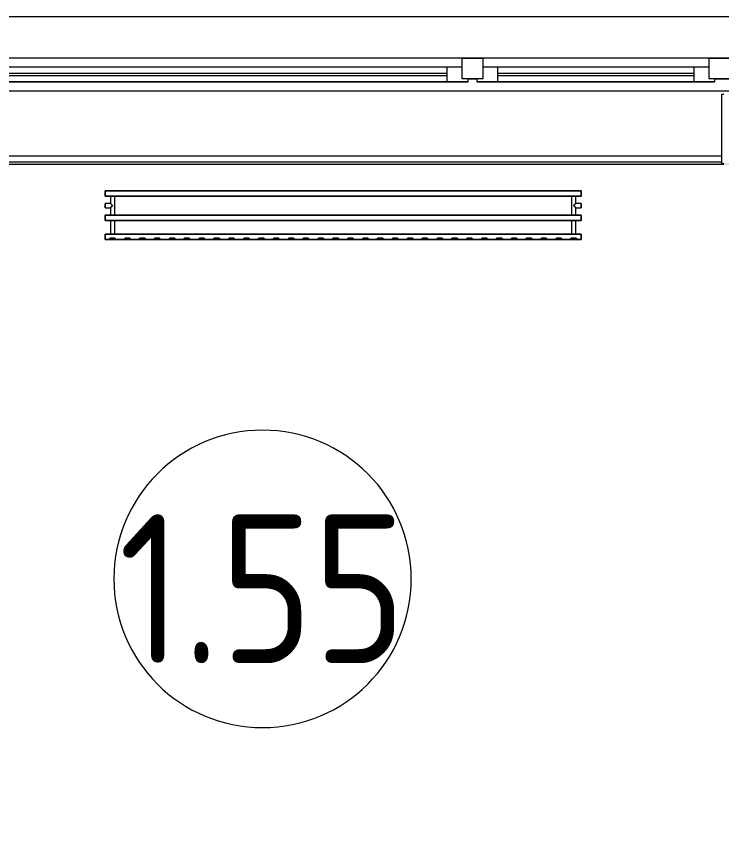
# Model space of a CAD drawing. Header units: millimetres. Extents: x -1178 to 415037, y -3506 to 42334.
# Drawn here: x 77952 to 80322, y 24580 to 27350 of the extents above; entities that cross this region are included whole.
import ezdxf

# ---------------------------------------------------------------- set-up
doc = ezdxf.new("R2010")
doc.units = ezdxf.units.MM
for name, color, linetype, lineweight in [('A-AREA-IDEN', 7, 'Continuous', 9), ('A-GLAZ', 7, 'Continuous', 9), ('A-GLAZ-1', 7, 'Continuous', 5), ('A-WALL', 7, 'Continuous', 5), ('I-WALL', 7, 'Continuous', 5)]:
    doc.layers.add(name, color=color, linetype=linetype, lineweight=lineweight)
doc.layers.add('A-AREA-PATT-1', color=7, linetype='Continuous', lineweight=5, true_color=0xa5bae0, transparency=1)
for name, color, linetype, lineweight, true_color in [('A-WALL-1', 9, 'Continuous', 5, 0x808080), ('A-WALL-FNSH-1', 9, 'Continuous', 5, 0x808080), ('M-EQPM-1', 7, 'Continuous', 9, 0xb2b2b2)]:
    doc.layers.add(name, color=color, linetype=linetype, lineweight=lineweight, true_color=true_color)
doc.styles.add('GOST Common', font='GOST Common.ttf', dxfattribs={"width": 0.9, "height": 500})

# ---------------------------------------------------------------- blocks, each defined once
blk = doc.blocks.new('120_Окно_СКБ_2Ст - 120_Окно_СКБ_2Ст 3100х2500 _мал_створка слева_ 2-19089248-Объем проектирования 1 этажа')
at = {"layer": 'A-GLAZ'}
for p, q in [((-1550, -75), (-1550, -5)), ((-1550, -5), (-1480, -5)), ((-1480, -5), (-1480, -75)), ((650, -75), (650, -5)), ((650, -5), (720, -5)), ((720, -5), (720, -75)), ((1480, -75), (1480, -5)), ((1480, -5), (1550, -5)), ((1550, -5), (1550, -75)), ((650, -35), (-1480, -35)), ((-1480, -35), (-1480, -75)), ((-1430, -85), (-1430, -35)), ((600, -85), (600, -35)), ((650, -75), (650, -35)), ((1480, -35), (720, -35)), ((720, -35), (720, -75)), ((770, -85), (770, -35)), ((1430, -85), (1430, -35)), ((1480, -75), (1480, -35)), ((-1480, -75), (-1550, -75)), ((-1480, -75), (-1500, -75)), ((-1500, -75), (-1500, -85)), ((720, -75), (650, -75)), ((670, -75), (650, -75)), ((670, -85), (670, -75)), ((720, -75), (700, -75)), ((700, -75), (700, -85)), ((1550, -75), (1480, -75)), ((1500, -75), (1480, -75)), ((1500, -85), (1500, -75)), ((-1500, -85), (670, -85)), ((670, -85), (-1500, -85)), ((700, -85), (1500, -85)), ((1500, -85), (700, -85))]:
    blk.add_line(p, q, dxfattribs=at)
at = {"layer": 'A-GLAZ-1'}
for p, q in [((1550, -5), (-1550, -5)), ((-1430, -55), (600, -55)), ((770, -55), (1430, -55)), ((-1550, -75), (-1500, -75)), ((600, -65), (-1430, -65)), ((670, -75), (700, -75)), ((1430, -65), (770, -65)), ((1500, -75), (1550, -75))]:
    blk.add_line(p, q, dxfattribs=at)
blk = doc.blocks.new('radiator_prado_classic_z_tip_30_po exemplyaru - Classic Z Тип 30-500-V245-Объем проектирования 1 этажа')
at = {"layer": 'M-EQPM-1'}
for p, q in [((0, 228), (0, 210)), ((1600, 228), (0, 228)), ((0, 210), (0, 228)), ((0, 228), (12.5, 228)), ((12.5, 228), (37.5, 228)), ((37.5, 228), (12.5, 228)), ((12.5, 228), (37.5, 228)), ((12.5, 228), (17.5, 223)), ((12.5, 228), (17.5, 223)), ((32.5, 223), (17.5, 223)), ((17.5, 223), (32.5, 223)), ((32.5, 223), (37.5, 228)), ((37.5, 228), (32.5, 223)), ((37.5, 228), (62.5, 228)), ((62.5, 228), (87.5, 228)), ((87.5, 228), (62.5, 228)), ((62.5, 228), (87.5, 228)), ((62.5, 228), (67.5, 223)), ((62.5, 228), (67.5, 223)), ((82.5, 223), (67.5, 223)), ((67.5, 223), (82.5, 223)), ((82.5, 223), (87.5, 228)), ((87.5, 228), (82.5, 223)), ((87.5, 228), (112.5, 228)), ((112.5, 228), (137.5, 228)), ((137.5, 228), (112.5, 228)), ((112.5, 228), (137.5, 228)), ((112.5, 228), (117.5, 223)), ((112.5, 228), (117.5, 223)), ((132.5, 223), (117.5, 223)), ((117.5, 223), (132.5, 223)), ((132.5, 223), (137.5, 228)), ((137.5, 228), (132.5, 223)), ((137.5, 228), (162.5, 228)), ((162.5, 228), (187.5, 228)), ((187.5, 228), (162.5, 228)), ((162.5, 228), (187.5, 228)), ((162.5, 228), (167.5, 223)), ((162.5, 228), (167.5, 223)), ((182.5, 223), (167.5, 223)), ((167.5, 223), (182.5, 223)), ((182.5, 223), (187.5, 228)), ((187.5, 228), (182.5, 223)), ((187.5, 228), (212.5, 228)), ((212.5, 228), (237.5, 228)), ((237.5, 228), (212.5, 228)), ((212.5, 228), (237.5, 228)), ((212.5, 228), (217.5, 223)), ((212.5, 228), (217.5, 223)), ((232.5, 223), (217.5, 223)), ((217.5, 223), (232.5, 223)), ((232.5, 223), (237.5, 228)), ((237.5, 228), (232.5, 223)), ((237.5, 228), (262.5, 228)), ((262.5, 228), (287.5, 228)), ((287.5, 228), (262.5, 228)), ((262.5, 228), (287.5, 228)), ((262.5, 228), (267.5, 223)), ((262.5, 228), (267.5, 223)), ((282.5, 223), (267.5, 223)), ((267.5, 223), (282.5, 223)), ((282.5, 223), (287.5, 228)), ((287.5, 228), (282.5, 223)), ((287.5, 228), (312.5, 228)), ((312.5, 228), (337.5, 228)), ((337.5, 228), (312.5, 228)), ((312.5, 228), (337.5, 228)), ((312.5, 228), (317.5, 223)), ((312.5, 228), (317.5, 223)), ((332.5, 223), (317.5, 223)), ((317.5, 223), (332.5, 223)), ((332.5, 223), (337.5, 228)), ((337.5, 228), (332.5, 223)), ((337.5, 228), (362.5, 228)), ((362.5, 228), (387.5, 228)), ((387.5, 228), (362.5, 228)), ((362.5, 228), (387.5, 228)), ((362.5, 228), (367.5, 223)), ((362.5, 228), (367.5, 223)), ((382.5, 223), (367.5, 223)), ((367.5, 223), (382.5, 223)), ((382.5, 223), (387.5, 228)), ((387.5, 228), (382.5, 223)), ((387.5, 228), (412.5, 228)), ((412.5, 228), (437.5, 228)), ((437.5, 228), (412.5, 228)), ((412.5, 228), (437.5, 228)), ((412.5, 228), (417.5, 223)), ((412.5, 228), (417.5, 223)), ((432.5, 223), (417.5, 223)), ((417.5, 223), (432.5, 223)), ((432.5, 223), (437.5, 228)), ((437.5, 228), (432.5, 223)), ((437.5, 228), (462.5, 228)), ((462.5, 228), (487.5, 228)), ((487.5, 228), (462.5, 228)), ((462.5, 228), (487.5, 228)), ((462.5, 228), (467.5, 223)), ((462.5, 228), (467.5, 223)), ((482.5, 223), (467.5, 223)), ((467.5, 223), (482.5, 223)), ((482.5, 223), (487.5, 228)), ((487.5, 228), (482.5, 223)), ((487.5, 228), (512.5, 228)), ((512.5, 228), (537.5, 228)), ((537.5, 228), (512.5, 228)), ((512.5, 228), (537.5, 228)), ((512.5, 228), (517.5, 223)), ((512.5, 228), (517.5, 223)), ((532.5, 223), (517.5, 223)), ((517.5, 223), (532.5, 223)), ((532.5, 223), (537.5, 228)), ((537.5, 228), (532.5, 223)), ((537.5, 228), (562.5, 228)), ((562.5, 228), (587.5, 228)), ((587.5, 228), (562.5, 228)), ((562.5, 228), (587.5, 228)), ((562.5, 228), (567.5, 223)), ((562.5, 228), (567.5, 223)), ((582.5, 223), (567.5, 223)), ((567.5, 223), (582.5, 223)), ((582.5, 223), (587.5, 228)), ((587.5, 228), (582.5, 223)), ((587.5, 228), (612.5, 228)), ((612.5, 228), (637.5, 228)), ((637.5, 228), (612.5, 228)), ((612.5, 228), (637.5, 228)), ((612.5, 228), (617.5, 223)), ((612.5, 228), (617.5, 223)), ((632.5, 223), (617.5, 223)), ((617.5, 223), (632.5, 223)), ((632.5, 223), (637.5, 228)), ((637.5, 228), (632.5, 223)), ((637.5, 228), (662.5, 228)), ((662.5, 228), (687.5, 228)), ((687.5, 228), (662.5, 228)), ((662.5, 228), (687.5, 228)), ((662.5, 228), (667.5, 223)), ((662.5, 228), (667.5, 223)), ((682.5, 223), (667.5, 223)), ((667.5, 223), (682.5, 223)), ((682.5, 223), (687.5, 228)), ((687.5, 228), (682.5, 223)), ((687.5, 228), (712.5, 228)), ((712.5, 228), (737.5, 228)), ((737.5, 228), (712.5, 228)), ((712.5, 228), (737.5, 228)), ((712.5, 228), (717.5, 223)), ((712.5, 228), (717.5, 223)), ((732.5, 223), (717.5, 223)), ((717.5, 223), (732.5, 223)), ((732.5, 223), (737.5, 228)), ((737.5, 228), (732.5, 223)), ((737.5, 228), (762.5, 228)), ((762.5, 228), (787.5, 228)), ((787.5, 228), (762.5, 228)), ((762.5, 228), (787.5, 228)), ((762.5, 228), (767.5, 223)), ((762.5, 228), (767.5, 223)), ((782.5, 223), (767.5, 223)), ((767.5, 223), (782.5, 223)), ((782.5, 223), (787.5, 228)), ((787.5, 228), (782.5, 223)), ((787.5, 228), (812.5, 228)), ((812.5, 228), (837.5, 228)), ((837.5, 228), (812.5, 228)), ((812.5, 228), (837.5, 228)), ((812.5, 228), (817.5, 223)), ((812.5, 228), (817.5, 223)), ((832.5, 223), (817.5, 223)), ((817.5, 223), (832.5, 223)), ((832.5, 223), (837.5, 228)), ((837.5, 228), (832.5, 223)), ((837.5, 228), (862.5, 228)), ((862.5, 228), (887.5, 228)), ((887.5, 228), (862.5, 228)), ((862.5, 228), (887.5, 228)), ((862.5, 228), (867.5, 223)), ((862.5, 228), (867.5, 223)), ((882.5, 223), (867.5, 223)), ((867.5, 223), (882.5, 223)), ((882.5, 223), (887.5, 228)), ((887.5, 228), (882.5, 223)), ((887.5, 228), (912.5, 228)), ((912.5, 228), (937.5, 228)), ((937.5, 228), (912.5, 228)), ((912.5, 228), (937.5, 228)), ((912.5, 228), (917.5, 223)), ((912.5, 228), (917.5, 223)), ((932.5, 223), (917.5, 223)), ((917.5, 223), (932.5, 223)), ((932.5, 223), (937.5, 228)), ((937.5, 228), (932.5, 223)), ((937.5, 228), (962.5, 228)), ((962.5, 228), (987.5, 228)), ((987.5, 228), (962.5, 228)), ((962.5, 228), (987.5, 228)), ((962.5, 228), (967.5, 223)), ((962.5, 228), (967.5, 223)), ((982.5, 223), (967.5, 223)), ((967.5, 223), (982.5, 223)), ((982.5, 223), (987.5, 228)), ((987.5, 228), (982.5, 223)), ((987.5, 228), (1012.5, 228)), ((1012.5, 228), (1037.5, 228)), ((1037.5, 228), (1012.5, 228)), ((1012.5, 228), (1037.5, 228)), ((1012.5, 228), (1017.5, 223)), ((1012.5, 228), (1017.5, 223)), ((1032.5, 223), (1017.5, 223)), ((1017.5, 223), (1032.5, 223)), ((1032.5, 223), (1037.5, 228)), ((1037.5, 228), (1032.5, 223)), ((1037.5, 228), (1062.5, 228)), ((1062.5, 228), (1087.5, 228)), ((1087.5, 228), (1062.5, 228)), ((1062.5, 228), (1087.5, 228)), ((1062.5, 228), (1067.5, 223)), ((1062.5, 228), (1067.5, 223)), ((1082.5, 223), (1067.5, 223)), ((1067.5, 223), (1082.5, 223)), ((1082.5, 223), (1087.5, 228)), ((1087.5, 228), (1082.5, 223)), ((1087.5, 228), (1112.5, 228)), ((1112.5, 228), (1137.5, 228)), ((1137.5, 228), (1112.5, 228)), ((1112.5, 228), (1137.5, 228)), ((1112.5, 228), (1117.5, 223)), ((1112.5, 228), (1117.5, 223)), ((1132.5, 223), (1117.5, 223)), ((1117.5, 223), (1132.5, 223)), ((1132.5, 223), (1137.5, 228)), ((1137.5, 228), (1132.5, 223)), ((1137.5, 228), (1162.5, 228)), ((1162.5, 228), (1187.5, 228)), ((1187.5, 228), (1162.5, 228)), ((1162.5, 228), (1187.5, 228)), ((1162.5, 228), (1167.5, 223)), ((1162.5, 228), (1167.5, 223)), ((1182.5, 223), (1167.5, 223)), ((1167.5, 223), (1182.5, 223)), ((1182.5, 223), (1187.5, 228)), ((1187.5, 228), (1182.5, 223)), ((1187.5, 228), (1212.5, 228)), ((1212.5, 228), (1237.5, 228)), ((1237.5, 228), (1212.5, 228)), ((1212.5, 228), (1237.5, 228)), ((1212.5, 228), (1217.5, 223)), ((1212.5, 228), (1217.5, 223)), ((1232.5, 223), (1217.5, 223)), ((1217.5, 223), (1232.5, 223)), ((1232.5, 223), (1237.5, 228)), ((1237.5, 228), (1232.5, 223)), ((1237.5, 228), (1260.6, 228)), ((1262.5, 228), (1287.5, 228)), ((1287.5, 228), (1262.5, 228)), ((1262.5, 228), (1287.5, 228)), ((1262.5, 228), (1267.5, 223)), ((1262.5, 228), (1267.5, 223)), ((1282.5, 223), (1267.5, 223)), ((1267.5, 223), (1282.5, 223)), ((1282.5, 223), (1287.5, 228)), ((1287.5, 228), (1282.5, 223)), ((1287.5, 228), (1312.5, 228)), ((1312.5, 228), (1337.5, 228)), ((1337.5, 228), (1312.5, 228)), ((1312.5, 228), (1337.5, 228)), ((1312.5, 228), (1317.5, 223)), ((1312.5, 228), (1317.5, 223)), ((1332.5, 223), (1317.5, 223)), ((1317.5, 223), (1332.5, 223)), ((1332.5, 223), (1337.5, 228)), ((1337.5, 228), (1332.5, 223)), ((1337.5, 228), (1362.5, 228)), ((1362.5, 228), (1387.5, 228)), ((1387.5, 228), (1362.5, 228)), ((1362.5, 228), (1387.5, 228)), ((1362.5, 228), (1367.5, 223)), ((1362.5, 228), (1367.5, 223)), ((1382.5, 223), (1367.5, 223)), ((1367.5, 223), (1382.5, 223)), ((1382.5, 223), (1387.5, 228)), ((1387.5, 228), (1382.5, 223)), ((1387.5, 228), (1412.5, 228)), ((1412.5, 228), (1437.5, 228)), ((1437.5, 228), (1412.5, 228)), ((1412.5, 228), (1437.5, 228)), ((1412.5, 228), (1417.5, 223)), ((1412.5, 228), (1417.5, 223)), ((1432.5, 223), (1417.5, 223)), ((1417.5, 223), (1432.5, 223)), ((1432.5, 223), (1437.5, 228)), ((1437.5, 228), (1432.5, 223)), ((1437.5, 228), (1462.5, 228)), ((1462.5, 228), (1487.5, 228)), ((1487.5, 228), (1462.5, 228)), ((1462.5, 228), (1487.5, 228)), ((1462.5, 228), (1467.5, 223)), ((1462.5, 228), (1467.5, 223)), ((1482.5, 223), (1467.5, 223)), ((1467.5, 223), (1482.5, 223)), ((1482.5, 223), (1487.5, 228)), ((1487.5, 228), (1482.5, 223)), ((1487.5, 228), (1512.5, 228)), ((1512.5, 228), (1537.5, 228)), ((1537.5, 228), (1512.5, 228)), ((1512.5, 228), (1537.5, 228)), ((1512.5, 228), (1517.5, 223)), ((1512.5, 228), (1517.5, 223)), ((1532.5, 223), (1517.5, 223)), ((1517.5, 223), (1532.5, 223)), ((1532.5, 223), (1537.5, 228)), ((1537.5, 228), (1532.5, 223)), ((1537.5, 228), (1562.5, 228)), ((1562.5, 228), (1587.5, 228)), ((1587.5, 228), (1562.5, 228)), ((1562.5, 228), (1587.5, 228)), ((1562.5, 228), (1567.5, 223)), ((1562.5, 228), (1567.5, 223)), ((1582.5, 223), (1567.5, 223)), ((1567.5, 223), (1582.5, 223)), ((1582.5, 223), (1587.5, 228)), ((1587.5, 228), (1582.5, 223)), ((1587.5, 228), (1600, 228)), ((1600, 210), (1600, 228)), ((1600, 228), (1600, 210)), ((0, 210), (1600, 210)), ((17.8, 210), (0, 210)), ((17.5, 210), (17.5, 164)), ((17.5, 210), (17.5, 164)), ((17.8, 210), (17.5, 210)), ((17.5, 210), (17.8, 210)), ((17.8, 210), (17.5, 210)), ((17.5, 210), (32.5, 210)), ((32.2, 210), (17.8, 210)), ((17.8, 210), (32.2, 210)), ((32.2, 210), (17.8, 210)), ((32.5, 210), (32.2, 210)), ((32.2, 210), (32.5, 210)), ((32.5, 210), (32.2, 210)), ((1567.8, 210), (32.2, 210)), ((32.5, 164), (32.5, 210)), ((32.5, 164), (32.5, 210)), ((1567.5, 210), (1567.5, 164)), ((1567.5, 210), (1567.5, 164)), ((1567.8, 210), (1567.5, 210)), ((1567.5, 210), (1582.5, 210)), ((1567.8, 210), (1567.5, 210)), ((1567.5, 210), (1567.8, 210)), ((1582.2, 210), (1567.8, 210)), ((1582.2, 210), (1567.8, 210)), ((1567.8, 210), (1582.2, 210)), ((1582.5, 210), (1582.2, 210)), ((1582.5, 210), (1582.2, 210)), ((1582.2, 210), (1582.5, 210)), ((1600, 210), (1582.2, 210)), ((1582.5, 164), (1582.5, 210)), ((1582.5, 164), (1582.5, 210)), ((1600, 164), (0, 164)), ((0, 164), (0, 146)), ((0, 146), (0, 164)), ((0, 164), (17.8, 164)), ((0, 146), (1600, 146)), ((18.5, 146), (0, 146)), ((17.8, 164), (17.5, 164)), ((17.5, 164), (17.8, 164)), ((17.8, 164), (17.5, 164)), ((17.5, 164), (32.5, 164)), ((17.5, 146), (17.5, 121.5)), ((17.5, 146), (17.5, 121.5)), ((17.5, 146), (18.5, 146)), ((18.5, 146), (17.5, 146)), ((17.5, 146), (18.5, 146)), ((32.5, 146), (17.5, 146)), ((32.2, 164), (17.8, 164)), ((17.8, 164), (32.2, 164)), ((32.2, 164), (17.8, 164)), ((18.5, 146), (32.2, 146)), ((32.2, 146), (18.5, 146)), ((18.5, 146), (32.2, 146)), ((32.5, 164), (32.2, 164)), ((32.2, 164), (32.5, 164)), ((32.5, 164), (32.2, 164)), ((32.2, 164), (1567.8, 164)), ((32.2, 146), (32.5, 146)), ((32.5, 146), (32.2, 146)), ((32.2, 146), (32.5, 146)), ((1567.8, 146), (32.2, 146)), ((32.5, 82), (32.5, 146)), ((32.5, 82), (32.5, 146)), ((1567.8, 164), (1567.5, 164)), ((1567.5, 164), (1582.5, 164)), ((1567.8, 164), (1567.5, 164)), ((1567.5, 164), (1567.8, 164)), ((1567.5, 146), (1567.5, 82)), ((1567.5, 146), (1567.5, 82)), ((1567.5, 146), (1567.8, 146)), ((1582.5, 146), (1567.5, 146)), ((1567.5, 146), (1567.8, 146)), ((1567.8, 146), (1567.5, 146)), ((1582.2, 164), (1567.8, 164)), ((1582.2, 164), (1567.8, 164)), ((1567.8, 164), (1582.2, 164)), ((1567.8, 146), (1581.5, 146)), ((1567.8, 146), (1581.5, 146)), ((1581.5, 146), (1567.8, 146)), ((1581.5, 146), (1582.5, 146)), ((1581.5, 146), (1582.5, 146)), ((1582.5, 146), (1581.5, 146)), ((1600, 146), (1581.5, 146)), ((1582.5, 164), (1582.2, 164)), ((1582.5, 164), (1582.2, 164)), ((1582.2, 164), (1582.5, 164)), ((1582.2, 164), (1600, 164)), ((1582.5, 121.5), (1582.5, 146)), ((1582.5, 121.5), (1582.5, 146)), ((1600, 146), (1600, 164)), ((1600, 164), (1600, 146)), ((17.5, 121.5), (0, 121.5)), ((17.5, 121.5), (0, 121.5)), ((0, 121.5), (0, 120.5)), ((0, 106.5), (0, 121.5)), ((0, 120.5), (0, 107.5)), ((0, 120.5), (0, 119.3)), ((0, 114), (0, 120.5)), ((0, 120.5), (0, 120.5)), ((0, 119.3), (0, 117.8)), ((0, 117.8), (0, 114)), ((0, 114), (0, 110.3)), ((0, 107.5), (0, 114)), ((1600, 121.5), (1582.5, 121.5)), ((1600, 121.5), (1582.5, 121.5)), ((1600, 121.5), (1600, 106.5)), ((1600, 120.5), (1600, 121.5)), ((1600, 121.5), (1600, 120.5)), ((1600, 120.5), (1600, 121.5)), ((1600, 107.5), (1600, 120.5)), ((1600, 120.5), (1600, 107.5)), ((1600, 107.5), (1600, 120.5)), ((0, 110.3), (0, 108.7)), ((0, 108.7), (0, 107.5)), ((0, 107.5), (0, 106.5)), ((0, 107.5), (0, 107.5)), ((0, 106.5), (17.5, 106.5)), ((0, 106.5), (17.5, 106.5)), ((17.5, 106.5), (17.5, 82)), ((17.5, 106.5), (17.5, 82)), ((1582.5, 82), (1582.5, 106.5)), ((1582.5, 106.5), (1600, 106.5)), ((1582.5, 82), (1582.5, 106.5)), ((1582.5, 106.5), (1600, 106.5)), ((1600, 106.5), (1600, 107.5)), ((1600, 107.5), (1600, 106.5)), ((1600, 106.5), (1600, 107.5)), ((1600, 82), (0, 82)), ((0, 82), (0, 64)), ((0, 64), (0, 82)), ((0, 82), (18.5, 82)), ((1600, 64), (0, 64)), ((0, 64), (1600, 64)), ((18.5, 82), (17.5, 82)), ((17.5, 82), (18.5, 82)), ((18.5, 82), (17.5, 82)), ((17.5, 82), (32.5, 82)), ((32.2, 82), (18.5, 82)), ((18.5, 82), (32.2, 82)), ((32.2, 82), (18.5, 82)), ((32.5, 82), (32.2, 82)), ((32.2, 82), (32.5, 82)), ((32.5, 82), (32.2, 82)), ((32.2, 82), (1567.8, 82)), ((1567.8, 82), (1567.5, 82)), ((1567.5, 82), (1582.5, 82)), ((1567.8, 82), (1567.5, 82)), ((1567.5, 82), (1567.8, 82)), ((1581.5, 82), (1567.8, 82)), ((1581.5, 82), (1567.8, 82)), ((1567.8, 82), (1581.5, 82)), ((1582.5, 82), (1581.5, 82)), ((1582.5, 82), (1581.5, 82)), ((1581.5, 82), (1582.5, 82)), ((1581.5, 82), (1600, 82)), ((1600, 64), (1600, 82)), ((1600, 82), (1600, 64))]:
    blk.add_line(p, q, dxfattribs=at)
for points, knots in [([(18.5, 120.5), (18.4, 120.6), (18.3, 120.7), (18.1, 120.9), (17.9, 121.1), (17.8, 121.2), (17.7, 121.3), (17.5, 121.5), (17.5, 121.5), (17.5, 121.5)], [0.7142857, 0.7142857, 0.7142857, 0.7142857, 0.75, 0.7857143, 0.8214286, 0.8571429, 0.8928571, 0.9285714, 1, 1, 1, 1]), ([(17.5, 121.5), (17.5, 121.5), (17.5, 121.5), (17.7, 121.3), (17.8, 121.2), (17.9, 121.1), (18.1, 120.9), (18.3, 120.7), (18.4, 120.6), (18.5, 120.5)], [0, 0, 0, 0, 0.0714286, 0.1071429, 0.1428571, 0.1785714, 0.2142857, 0.25, 0.2857143, 0.2857143, 0.2857143, 0.2857143]), ([(17.5, 121.5), (17.5, 121.5), (17.5, 121.5), (17.7, 121.3), (17.8, 121.2), (17.9, 121.1), (18.1, 120.9), (18.3, 120.7), (18.4, 120.6), (18.5, 120.5)], [0, 0, 0, 0, 0.0714286, 0.1071429, 0.1428571, 0.1785714, 0.2142857, 0.25, 0.2857143, 0.2857143, 0.2857143, 0.2857143]), ([(25, 114), (24.5, 114.5), (23.6, 115.4), (22.4, 116.6), (21.6, 117.4), (21.1, 117.9), (20.8, 118.2), (20.5, 118.5), (20.2, 118.8), (19.8, 119.1), (19.6, 119.4), (19.3, 119.7), (19, 120), (18.7, 120.3), (18.5, 120.5), (18.3, 120.7), (18.1, 120.9), (17.9, 121.1), (17.8, 121.2), (17.7, 121.3), (17.5, 121.5), (17.5, 121.5), (17.5, 121.5)], [0, 0, 0, 0, 0.142857, 0.285714, 0.357143, 0.392857, 0.428571, 0.464286, 0.5, 0.535714, 0.571429, 0.607143, 0.642857, 0.678571, 0.714286, 0.75, 0.785714, 0.821429, 0.857143, 0.892857, 0.928571, 1, 1, 1, 1]), ([(17.5, 106.5), (17.5, 106.5), (17.5, 106.5), (17.7, 106.7), (17.8, 106.8), (17.9, 106.9), (18.1, 107.1), (18.3, 107.3), (18.5, 107.5), (18.7, 107.7), (19, 108), (19.3, 108.3), (19.6, 108.6), (19.8, 108.9), (20.3, 109.3), (20.7, 109.7), (21.1, 110.1), (21.6, 110.6), (22.4, 111.4), (23.6, 112.6), (24.5, 113.5), (25, 114)], [0, 0, 0, 0, 0.071429, 0.107143, 0.142857, 0.178571, 0.214286, 0.25, 0.285714, 0.321429, 0.357143, 0.392857, 0.428571, 0.464286, 0.5, 0.571429, 0.607143, 0.642857, 0.714286, 0.857143, 1, 1, 1, 1]), ([(22.1, 116.9), (21.9, 117.1), (21.6, 117.4), (21.1, 117.9), (20.8, 118.2), (20.5, 118.5), (20.2, 118.8), (19.9, 119.2), (19.7, 119.3), (19.6, 119.4)], [0.2857143, 0.2857143, 0.2857143, 0.2857143, 0.3571429, 0.3928571, 0.4285714, 0.4642857, 0.5, 0.5357143, 0.5714286, 0.5714286, 0.5714286, 0.5714286]), ([(19.6, 119.4), (19.7, 119.3), (19.9, 119.2), (20.3, 118.7), (20.7, 118.3), (21.1, 117.9), (21.6, 117.4), (21.9, 117.1), (22.1, 116.9)], [0.4285714, 0.4285714, 0.4285714, 0.4285714, 0.4642857, 0.5, 0.5714286, 0.6071429, 0.6428571, 0.7142857, 0.7142857, 0.7142857, 0.7142857]), ([(19.6, 119.4), (19.7, 119.3), (19.8, 119.1), (20.3, 118.7), (20.7, 118.3), (21.1, 117.9), (21.6, 117.4), (21.9, 117.1), (22.1, 116.9)], [0.4285714, 0.4285714, 0.4285714, 0.4285714, 0.4642857, 0.5, 0.5714286, 0.6071429, 0.6428571, 0.7142857, 0.7142857, 0.7142857, 0.7142857]), ([(19.6, 108.6), (19.7, 108.7), (19.9, 108.8), (20.3, 109.3), (20.7, 109.7), (21.1, 110.1), (21.6, 110.6), (21.9, 110.9), (22.1, 111.1)], [0.4285714, 0.4285714, 0.4285714, 0.4285714, 0.4642857, 0.5, 0.5714286, 0.6071429, 0.6428571, 0.7142857, 0.7142857, 0.7142857, 0.7142857]), ([(22.1, 111.1), (21.9, 110.9), (21.6, 110.6), (21.1, 110.1), (20.8, 109.8), (20.5, 109.5), (20.2, 109.2), (19.9, 108.8), (19.7, 108.7), (19.6, 108.6)], [0.2857143, 0.2857143, 0.2857143, 0.2857143, 0.3571429, 0.3928571, 0.4285714, 0.4642857, 0.5, 0.5357143, 0.5714286, 0.5714286, 0.5714286, 0.5714286]), ([(22.1, 111.1), (21.9, 110.9), (21.6, 110.6), (21.1, 110.1), (20.8, 109.8), (20.5, 109.5), (20.2, 109.2), (19.8, 108.9), (19.7, 108.7), (19.6, 108.6)], [0.2857143, 0.2857143, 0.2857143, 0.2857143, 0.3571429, 0.3928571, 0.4285714, 0.4642857, 0.5, 0.5357143, 0.5714286, 0.5714286, 0.5714286, 0.5714286]), ([(1575, 114), (1575.5, 114.5), (1576.4, 115.4), (1577.6, 116.6), (1578.4, 117.4), (1578.9, 117.9), (1579.2, 118.2), (1579.5, 118.5), (1579.8, 118.8), (1580.1, 119.2), (1580.4, 119.4), (1580.7, 119.7), (1581, 120), (1581.3, 120.3), (1581.5, 120.5), (1581.7, 120.7), (1581.9, 120.9), (1582.1, 121.1), (1582.2, 121.2), (1582.3, 121.3), (1582.5, 121.5), (1582.5, 121.5), (1582.5, 121.5)], [0, 0, 0, 0, 0.142857, 0.285714, 0.357143, 0.392857, 0.428571, 0.464286, 0.5, 0.535714, 0.571429, 0.607143, 0.642857, 0.678571, 0.714286, 0.75, 0.785714, 0.821429, 0.857143, 0.892857, 0.928571, 1, 1, 1, 1]), ([(1582.5, 106.5), (1582.5, 106.5), (1582.5, 106.5), (1582.3, 106.7), (1582.2, 106.8), (1582.1, 106.9), (1581.9, 107.1), (1581.7, 107.3), (1581.5, 107.5), (1581.3, 107.7), (1581, 108), (1580.7, 108.3), (1580.4, 108.6), (1580.1, 108.8), (1579.7, 109.3), (1579.3, 109.7), (1578.9, 110.1), (1578.4, 110.6), (1577.6, 111.4), (1576.4, 112.6), (1575.5, 113.5), (1575, 114)], [0, 0, 0, 0, 0.071429, 0.107143, 0.142857, 0.178571, 0.214286, 0.25, 0.285714, 0.321429, 0.357143, 0.392857, 0.428571, 0.464286, 0.5, 0.571429, 0.607143, 0.642857, 0.714286, 0.857143, 1, 1, 1, 1]), ([(1580.4, 119.4), (1580.3, 119.3), (1580.1, 119.2), (1579.7, 118.7), (1579.3, 118.3), (1578.9, 117.9), (1578.4, 117.4), (1578.1, 117.1), (1577.9, 116.9)], [0.4285714, 0.4285714, 0.4285714, 0.4285714, 0.4642857, 0.5, 0.5714286, 0.6071429, 0.6428571, 0.7142857, 0.7142857, 0.7142857, 0.7142857]), ([(1580.4, 119.4), (1580.3, 119.3), (1580.1, 119.2), (1579.7, 118.7), (1579.3, 118.3), (1578.9, 117.9), (1578.4, 117.4), (1578.1, 117.1), (1577.9, 116.9)], [0.4285714, 0.4285714, 0.4285714, 0.4285714, 0.4642857, 0.5, 0.5714286, 0.6071429, 0.6428571, 0.7142857, 0.7142857, 0.7142857, 0.7142857]), ([(1577.9, 116.9), (1578.1, 117.1), (1578.4, 117.4), (1578.9, 117.9), (1579.2, 118.2), (1579.5, 118.5), (1579.8, 118.8), (1580.1, 119.2), (1580.3, 119.3), (1580.4, 119.4)], [0.2857143, 0.2857143, 0.2857143, 0.2857143, 0.3571429, 0.3928571, 0.4285714, 0.4642857, 0.5, 0.5357143, 0.5714286, 0.5714286, 0.5714286, 0.5714286]), ([(1577.9, 111.1), (1578.1, 110.9), (1578.4, 110.6), (1578.9, 110.1), (1579.2, 109.8), (1579.5, 109.5), (1579.8, 109.2), (1580.1, 108.8), (1580.3, 108.7), (1580.4, 108.6)], [0.2857143, 0.2857143, 0.2857143, 0.2857143, 0.3571429, 0.3928571, 0.4285714, 0.4642857, 0.5, 0.5357143, 0.5714286, 0.5714286, 0.5714286, 0.5714286]), ([(1577.9, 111.1), (1578.1, 110.9), (1578.4, 110.6), (1578.9, 110.1), (1579.2, 109.8), (1579.5, 109.5), (1579.8, 109.2), (1580.1, 108.8), (1580.3, 108.7), (1580.4, 108.6)], [0.2857143, 0.2857143, 0.2857143, 0.2857143, 0.3571429, 0.3928571, 0.4285714, 0.4642857, 0.5, 0.5357143, 0.5714286, 0.5714286, 0.5714286, 0.5714286]), ([(1580.4, 108.6), (1580.3, 108.7), (1580.1, 108.8), (1579.7, 109.3), (1579.3, 109.7), (1578.9, 110.1), (1578.4, 110.6), (1578.1, 110.9), (1577.9, 111.1)], [0.4285714, 0.4285714, 0.4285714, 0.4285714, 0.4642857, 0.5, 0.5714286, 0.6071429, 0.6428571, 0.7142857, 0.7142857, 0.7142857, 0.7142857]), ([(1582.5, 121.5), (1582.5, 121.5), (1582.5, 121.5), (1582.3, 121.3), (1582.2, 121.2), (1582.1, 121.1), (1581.9, 120.9), (1581.7, 120.7), (1581.6, 120.6), (1581.5, 120.5)], [0, 0, 0, 0, 0.0714286, 0.1071429, 0.1428571, 0.1785714, 0.2142857, 0.25, 0.2857143, 0.2857143, 0.2857143, 0.2857143]), ([(1582.5, 121.5), (1582.5, 121.5), (1582.5, 121.5), (1582.3, 121.3), (1582.2, 121.2), (1582.1, 121.1), (1581.9, 120.9), (1581.7, 120.7), (1581.6, 120.6), (1581.5, 120.5)], [0, 0, 0, 0, 0.0714286, 0.1071429, 0.1428571, 0.1785714, 0.2142857, 0.25, 0.2857143, 0.2857143, 0.2857143, 0.2857143]), ([(1581.5, 120.5), (1581.6, 120.6), (1581.7, 120.7), (1581.9, 120.9), (1582.1, 121.1), (1582.2, 121.2), (1582.3, 121.3), (1582.5, 121.5), (1582.5, 121.5), (1582.5, 121.5)], [0.7142857, 0.7142857, 0.7142857, 0.7142857, 0.75, 0.7857143, 0.8214286, 0.8571429, 0.8928571, 0.9285714, 1, 1, 1, 1]), ([(17.5, 106.5), (17.5, 106.5), (17.5, 106.5), (17.7, 106.7), (17.8, 106.8), (17.9, 106.9), (18.1, 107.1), (18.3, 107.3), (18.4, 107.4), (18.5, 107.5)], [0, 0, 0, 0, 0.0714286, 0.1071429, 0.1428571, 0.1785714, 0.2142857, 0.25, 0.2857143, 0.2857143, 0.2857143, 0.2857143]), ([(18.5, 107.5), (18.4, 107.4), (18.3, 107.3), (18.1, 107.1), (17.9, 106.9), (17.8, 106.8), (17.7, 106.7), (17.5, 106.5), (17.5, 106.5), (17.5, 106.5)], [0.7142857, 0.7142857, 0.7142857, 0.7142857, 0.75, 0.7857143, 0.8214286, 0.8571429, 0.8928571, 0.9285714, 1, 1, 1, 1]), ([(18.5, 107.5), (18.4, 107.4), (18.3, 107.3), (18.1, 107.1), (17.9, 106.9), (17.8, 106.8), (17.7, 106.7), (17.5, 106.5), (17.5, 106.5), (17.5, 106.5)], [0.7142857, 0.7142857, 0.7142857, 0.7142857, 0.75, 0.7857143, 0.8214286, 0.8571429, 0.8928571, 0.9285714, 1, 1, 1, 1]), ([(1581.5, 107.5), (1581.6, 107.4), (1581.7, 107.3), (1581.9, 107.1), (1582.1, 106.9), (1582.2, 106.8), (1582.3, 106.7), (1582.5, 106.5), (1582.5, 106.5), (1582.5, 106.5)], [0.7142857, 0.7142857, 0.7142857, 0.7142857, 0.75, 0.7857143, 0.8214286, 0.8571429, 0.8928571, 0.9285714, 1, 1, 1, 1]), ([(1581.5, 107.5), (1581.6, 107.4), (1581.7, 107.3), (1581.9, 107.1), (1582.1, 106.9), (1582.2, 106.8), (1582.3, 106.7), (1582.5, 106.5), (1582.5, 106.5), (1582.5, 106.5)], [0.7142857, 0.7142857, 0.7142857, 0.7142857, 0.75, 0.7857143, 0.8214286, 0.8571429, 0.8928571, 0.9285714, 1, 1, 1, 1]), ([(1582.5, 106.5), (1582.5, 106.5), (1582.5, 106.5), (1582.3, 106.7), (1582.2, 106.8), (1582.1, 106.9), (1581.9, 107.1), (1581.7, 107.3), (1581.6, 107.4), (1581.5, 107.5)], [0, 0, 0, 0, 0.0714286, 0.1071429, 0.1428571, 0.1785714, 0.2142857, 0.25, 0.2857143, 0.2857143, 0.2857143, 0.2857143])]:
    blk.add_open_spline(points, degree=3, knots=knots, dxfattribs=at)
for points in [[(19.6, 119.4), (19.5, 119.5), (19.3, 119.7), (19, 120), (18.7, 120.3), (18.6, 120.4), (18.5, 120.5)], [(18.5, 120.5), (18.6, 120.4), (18.7, 120.3), (19, 120), (19.3, 119.7), (19.5, 119.5), (19.6, 119.4)], [(18.5, 120.5), (18.6, 120.4), (18.7, 120.3), (19, 120), (19.3, 119.7), (19.5, 119.5), (19.6, 119.4)], [(25, 114), (24.5, 114.5), (23.6, 115.4), (22.6, 116.4), (22.1, 116.9)], [(22.1, 116.9), (22.6, 116.4), (23.6, 115.4), (24.5, 114.5), (25, 114)], [(22.1, 116.9), (22.6, 116.4), (23.6, 115.4), (24.5, 114.5), (25, 114)], [(22.1, 111.1), (22.6, 111.6), (23.6, 112.6), (24.5, 113.5), (25, 114)], [(25, 114), (24.5, 113.5), (23.6, 112.6), (22.6, 111.6), (22.1, 111.1)], [(25, 114), (24.5, 113.5), (23.6, 112.6), (22.6, 111.6), (22.1, 111.1)], [(1577.9, 116.9), (1577.4, 116.4), (1576.4, 115.4), (1575.5, 114.5), (1575, 114)], [(1577.9, 116.9), (1577.4, 116.4), (1576.4, 115.4), (1575.5, 114.5), (1575, 114)], [(1575, 114), (1575.5, 114.5), (1576.4, 115.4), (1577.4, 116.4), (1577.9, 116.9)], [(1575, 114), (1575.5, 113.5), (1576.4, 112.6), (1577.4, 111.6), (1577.9, 111.1)], [(1575, 114), (1575.5, 113.5), (1576.4, 112.6), (1577.4, 111.6), (1577.9, 111.1)], [(1577.9, 111.1), (1577.4, 111.6), (1576.4, 112.6), (1575.5, 113.5), (1575, 114)], [(1581.5, 120.5), (1581.4, 120.4), (1581.3, 120.3), (1581, 120), (1580.7, 119.7), (1580.5, 119.5), (1580.4, 119.4)], [(1581.5, 120.5), (1581.4, 120.4), (1581.3, 120.3), (1581, 120), (1580.7, 119.7), (1580.5, 119.5), (1580.4, 119.4)], [(1580.4, 119.4), (1580.5, 119.5), (1580.7, 119.7), (1581, 120), (1581.3, 120.3), (1581.4, 120.4), (1581.5, 120.5)], [(18.5, 107.5), (18.6, 107.6), (18.7, 107.7), (19, 108), (19.3, 108.3), (19.5, 108.5), (19.6, 108.6)], [(19.6, 108.6), (19.5, 108.5), (19.3, 108.3), (19, 108), (18.7, 107.7), (18.6, 107.6), (18.5, 107.5)], [(19.6, 108.6), (19.5, 108.5), (19.3, 108.3), (19, 108), (18.7, 107.7), (18.6, 107.6), (18.5, 107.5)], [(1580.4, 108.6), (1580.5, 108.5), (1580.7, 108.3), (1581, 108), (1581.3, 107.7), (1581.4, 107.6), (1581.5, 107.5)], [(1580.4, 108.6), (1580.5, 108.5), (1580.7, 108.3), (1581, 108), (1581.3, 107.7), (1581.4, 107.6), (1581.5, 107.5)], [(1581.5, 107.5), (1581.4, 107.6), (1581.3, 107.7), (1581, 108), (1580.7, 108.3), (1580.5, 108.5), (1580.4, 108.6)]]:
    blk.add_open_spline(points, degree=3, dxfattribs=at)
blk = doc.blocks.new('Марка_Помещения - Номер-25198446-Объем проектирования 1 этажа')
at = {"layer": 'A-AREA-IDEN'}
for start, end in [(360, 180), (180, 360)]:
    blk.add_arc((0, 0), 2.5, start, end, dxfattribs=at)

msp = doc.modelspace()

# ---------------------------------------------------------------- hatches: boundary and pattern name
at = {"layer": 'A-AREA-PATT-1'}
msp.add_hatch(color=256, dxfattribs=at).paths.add_polyline_path([(80136.7, 22824), (80626, 22824), (80626, 26856), (77274, 26856), (77274, 22824), (77350, 22824), (77350, 22828), (77278, 22828), (77278, 24720), (77300, 24720), (77300, 24800), (77278, 24800), (77278, 25500), (77300, 25500), (77300, 25580), (77278, 25580), (77278, 26852), (80622, 26852), (80622, 22828), (78450, 22828), (78450, 22824), (79614.9, 22824)])

# ---------------------------------------------------------------- linework, layer by layer
at = {"layer": 'A-WALL'}
msp.add_line((77250, 27350), (80350, 27350), dxfattribs=at)
at = {"layer": 'A-WALL-1'}
msp.add_line((77270, 27100), (84970, 27100), dxfattribs=at)
at = {"layer": 'A-WALL-FNSH-1'}
for p, q in [((80330, 27088), (80322, 27088)), ((80322, 27088), (80322, 26856)), ((80322, 26856), (80330, 26856))]:
    msp.add_line(p, q, dxfattribs=at)
at = {"layer": 'I-WALL'}
for p, q in [((77270, 27100), (80350, 27100)), ((80322, 26880), (77278, 26880)), ((80322, 26860), (77278, 26860)), ((80330, 26852), (77278, 26852))]:
    msp.add_line(p, q, dxfattribs=at)

# ---------------------------------------------------------------- block references
at = {"layer": 'A-AREA-IDEN', "xscale": 199.9999999999999, "yscale": 199.9999999999999, "zscale": 199.9999999999999}
msp.add_blockref('Марка_Помещения - Номер-25198446-Объем проектирования 1 этажа', (78779.2, 25459.4), dxfattribs=at)
at = {"layer": 'A-GLAZ', "color": 3}
msp.add_blockref('120_Окно_СКБ_2Ст - 120_Окно_СКБ_2Ст 3100х2500 _мал_створка слева_ 2-19089248-Объем проектирования 1 этажа', (78800, 27215), dxfattribs=at)
at = {"layer": 'M-EQPM-1', "rotation": 180}
msp.add_blockref('radiator_prado_classic_z_tip_30_po exemplyaru - Classic Z Тип 30-500-V245-Объем проектирования 1 этажа', (79850, 26828.3), dxfattribs=at)

# ---------------------------------------------------------------- texts
at = {"layer": 'A-AREA-IDEN', "insert": (78295.5, 25676.5), "char_height": 500, "width": 1212.151, "attachment_point": 1, "style": 'GOST Common'}
msp.add_mtext('1.55', dxfattribs=at)

doc.saveas('drawing.dxf')
